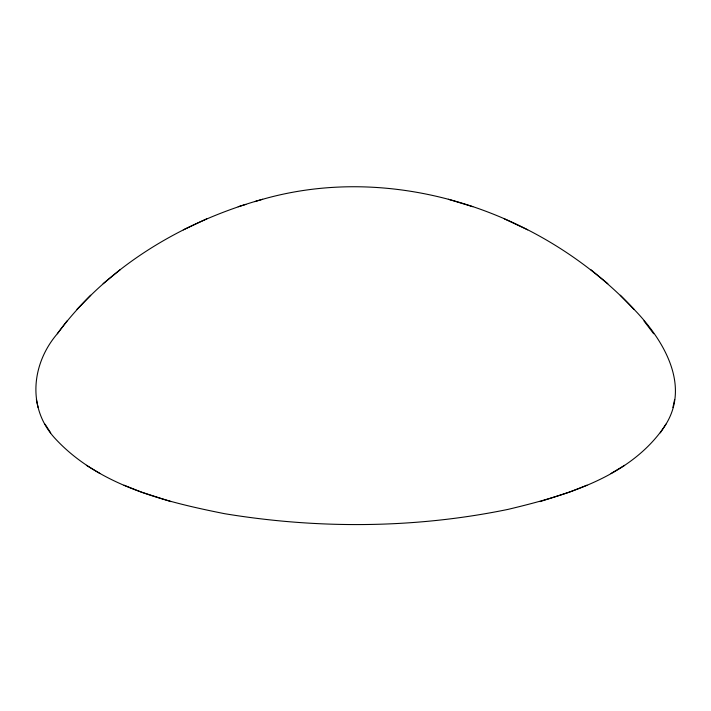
<?xml version="1.0" encoding="UTF-8"?>
<svg xmlns="http://www.w3.org/2000/svg" width="711" height="711" viewBox="0 0 711 711"><rect width="100%" height="100%" fill="white"/><g stroke="black" fill="none" stroke-linecap="round" stroke-linejoin="round"><path stroke-width="1.07" d="M262.608 199.267C182.851 221.636 106.961 266.367 57.324 333.752C31.48 363.819 27.071 407.99 54.854 438.207C98.189 485.391 164.214 501.664 224.685 513.706C318.341 529.117 415.1 528.549 508.143 509.36C564.712 495.763 628.977 477.783 663.958 427.311C691.919 386.597 663.585 339.742 633.99 309.285C539.711 209.185 388.09 159.868 254.796 201.64M674.641 399.493L672.917 407.474M665.914 424.2L660.332 432.848M67.021 320.954L57.324 333.752M77.01 309.285L90.679 295.225M120.479 269.442L103.148 283.689M611.06 473.446L624.613 465.332M206.723 218.828L183.34 229.831M586.975 485.204L569.387 492.172L539.996 501.628M238.229 206.697L245.864 204.404M472.771 206.697L448.392 199.267M171.004 501.628L141.613 492.172L124.025 485.204M527.66 229.831L504.277 218.828M86.387 465.332L99.94 473.446M607.852 283.689L590.521 269.442M620.321 295.225L633.99 309.285M653.676 333.752L643.979 320.954M50.668 432.848L45.086 424.2M38.083 407.474L36.359 399.493"/></g></svg>
